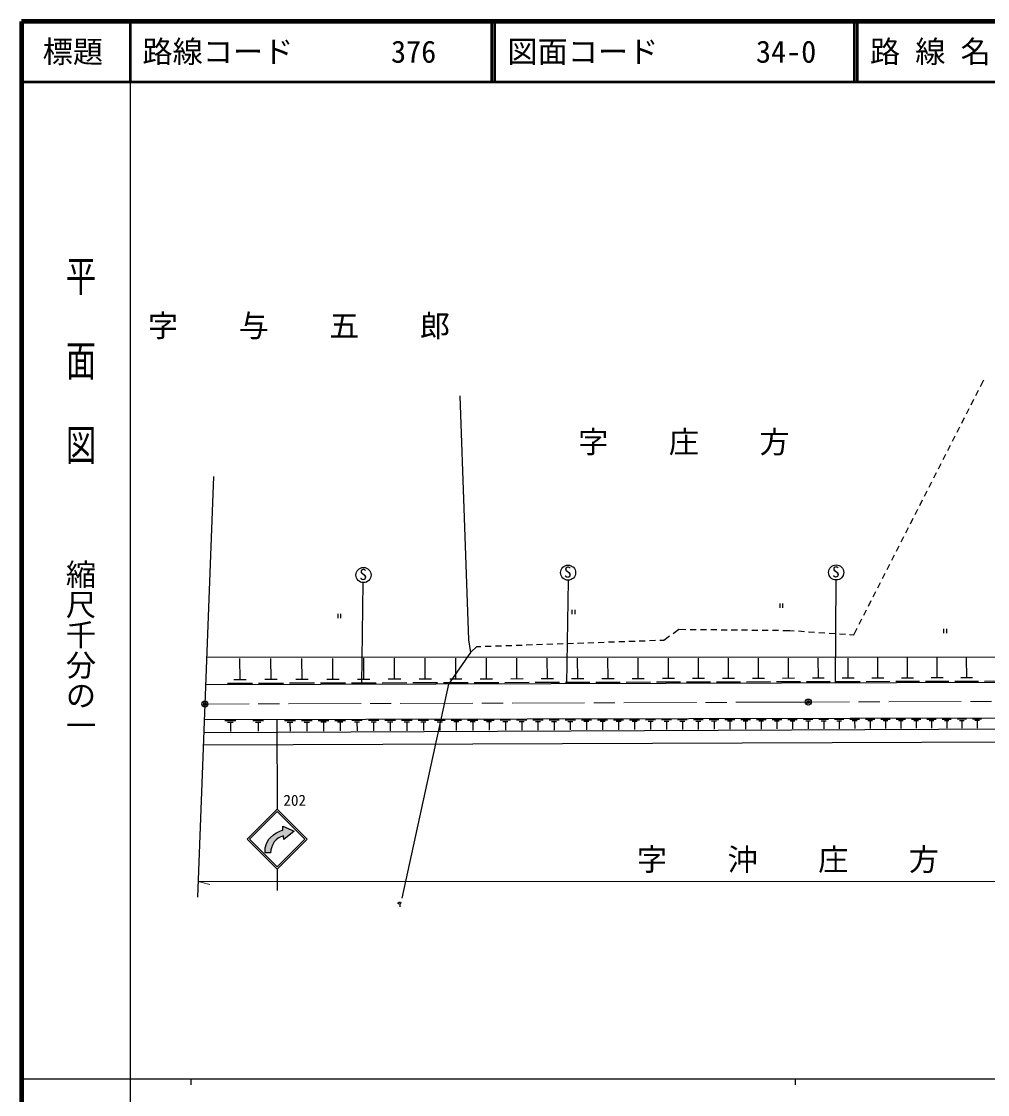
# Model space of a CAD drawing. Units: millimetres, scale not verified. Extents: x 40000 to 680000, y 20000 to 380000.
# Drawn here: x 40000 to 199833, y 202409 to 380000 of the extents above; entities that cross this region are included whole.
import ezdxf
from ezdxf.enums import TextEntityAlignment as Align

# ---------------------------------------------------------------- set-up
doc = ezdxf.new("R2010")
doc.units = ezdxf.units.MM
doc.header["$LTSCALE"] = 1000
doc.header["$PDMODE"] = 32
doc.header["$PDSIZE"] = 500
doc.linetypes.add('CHAIN', pattern=[18.5, 12, -1.5, 3.5, -1.5])
for name, color, linetype, lineweight in [('M-BGD', 7, 'Continuous', 25), ('M-BMK', 2, 'CHAIN', 13), ('M-BMK-SRVR', 3, 'Continuous', 25), ('M-STR-HTXT', 7, 'Continuous', 13), ('M-STR-STRC', 7, 'Continuous', 25), ('M-TTL', 2, 'Continuous', 140), ('M-TTL-BAND', 7, 'Continuous', 25), ('M-TTL-LINE', 7, 'Continuous', 50)]:
    doc.layers.add(name, color=color, linetype=linetype, lineweight=lineweight)
for name, color, linetype in [('M-BMK-HTXT', 7, 'Continuous'), ('M-OTRS', 6, 'Continuous'), ('M-TTL-TXT', 7, 'Continuous')]:
    doc.layers.add(name, color=color, linetype=linetype)
doc.styles.add('@ＭＳ ゴシック', font='')
doc.styles.add('ＭＳ ゴシック', font='')
doc.styles.get('@ＭＳ ゴシック').set_extended_font_data('@MS Gothic')
doc.styles.get('ＭＳ ゴシック').set_extended_font_data('MS Gothic')

msp = doc.modelspace()

# ---------------------------------------------------------------- hatches: boundary and pattern name
at = {"layer": 'M-STR-STRC'}
msp.add_hatch(color=256, dxfattribs=at).paths.add_polyline_path([(83351, 245226), (83396, 244637), (85103, 245982), (83230, 246828), (83260, 246148), (83109, 246148), (82656, 245966), (82097, 245679), (81674, 245377), (81130, 244909), (80903, 244667), (80540, 243942), (80299, 243232), (80299, 242385), (81190, 242385), (81266, 242899), (81341, 243262), (81522, 243670), (81628, 243896), (81825, 244214), (82142, 244546), (82459, 244833), (82792, 245030)])
msp.add_hatch(color=256, dxfattribs=at).paths.add_polyline_path([(83351, 245226), (83396, 244637), (85103, 245982), (83230, 246828), (83260, 246148), (83109, 246148), (82656, 245966), (82097, 245679), (81674, 245377), (81130, 244909), (80903, 244667), (80540, 243942), (80299, 243232), (80299, 242385), (81190, 242385), (81266, 242899), (81341, 243262), (81522, 243670), (81628, 243896), (81825, 244214), (82142, 244546), (82459, 244833), (82792, 245030)])

# ---------------------------------------------------------------- linework, layer by layer
at = {"layer": 'M-BGD'}
for p, q in [((198680, 319603), (199238, 320697)), ((197908, 318089), (198362, 318980)), ((197136, 316574), (197590, 317465)), ((195591, 313545), (196046, 314436)), ((196364, 315060), (196818, 315951)), ((194819, 312031), (195273, 312922)), ((194047, 310517), (194501, 311407)), ((193275, 309002), (193729, 309893)), ((192502, 307488), (192957, 308378)), ((191730, 305973), (192184, 306864)), ((190186, 302944), (190640, 303835)), ((190958, 304459), (191412, 305350)), ((189413, 301430), (189868, 302321)), ((188641, 299915), (189095, 300806)), ((187869, 298401), (188323, 299292)), ((187097, 296886), (187551, 297777)), ((186324, 295372), (186779, 296263)), ((184780, 292343), (185234, 293234)), ((185552, 293857), (186006, 294748)), ((184008, 290828), (184462, 291719)), ((183235, 289314), (183690, 290205)), ((182463, 287799), (182917, 288690)), ((96504, 287077), (96251, 270299)), ((130455, 287500), (130199, 270394)), ((174736, 287585), (174650, 270519)), ((181691, 286285), (182145, 287176)), ((180146, 283256), (180601, 284147)), ((180919, 284771), (181373, 285661)), ((131081, 282629), (131081, 281929)), ((131606, 281929), (131606, 282629)), ((165462, 283666), (165462, 282966)), ((165987, 282966), (165987, 283666)), ((179374, 281742), (179828, 282632)), ((92327, 281953), (92327, 281253)), ((92852, 281253), (92852, 281953)), ((178602, 280227), (179056, 281118)), ((147802, 278723), (148761, 279408)), ((148761, 279408), (149942, 279396)), ((150642, 279389), (151642, 279379)), ((152342, 279371), (153342, 279361)), ((154042, 279354), (155042, 279344)), ((155742, 279337), (156742, 279326)), ((157441, 279319), (158441, 279309)), ((159141, 279302), (160141, 279292)), ((160841, 279285), (161841, 279274)), ((162541, 279267), (163541, 279257)), ((164241, 279250), (165241, 279240)), ((165941, 279232), (167122, 279220)), ((167122, 279220), (167834, 279173)), ((168532, 279126), (169530, 279059)), ((170229, 279012), (171226, 278945)), ((171925, 278898), (172923, 278831)), ((177726, 278509), (178284, 279604)), ((192565, 279490), (192565, 278790)), ((193090, 278790), (193090, 279490)), ((128620, 277008), (129619, 277043)), ((130319, 277068), (131318, 277103)), ((132018, 277128), (133017, 277163)), ((133717, 277187), (134716, 277223)), ((135415, 277247), (136415, 277283)), ((137114, 277307), (138114, 277343)), ((138813, 277367), (139813, 277403)), ((140512, 277427), (141512, 277463)), ((142211, 277487), (143211, 277523)), ((143910, 277547), (144910, 277583)), ((145609, 277607), (146273, 277631)), ((146273, 277631), (147232, 278316)), ((173621, 278785), (174619, 278718)), ((175317, 278671), (176315, 278604)), ((177013, 278557), (177726, 278509)), ((114284, 275562), (115363, 276540)), ((115363, 276540), (116028, 276563)), ((116727, 276588), (117726, 276623)), ((118426, 276648), (119425, 276683)), ((120125, 276708), (121124, 276743)), ((121824, 276768), (122823, 276803)), ((123523, 276828), (124522, 276863)), ((125222, 276888), (126221, 276923)), ((126921, 276948), (127920, 276983)), ((70637, 274784), (294399, 274931)), ((302474, 270878), (70463, 270226)), ((70243, 264487), (312691, 265015)), ((312695, 263391), (70158, 262270)), ((102888, 264358), (104623, 264362)), ((103322, 264099), (104190, 264101)), ((103756, 264100), (103759, 262625)), ((105626, 264364), (107354, 264368)), ((106059, 264106), (106923, 264108)), ((106491, 264107), (106494, 262638)), ((108357, 264370), (110079, 264374)), ((108788, 264113), (109649, 264115)), ((109219, 264114), (109222, 262651)), ((111082, 264376), (112797, 264380)), ((111511, 264120), (112369, 264122)), ((111940, 264121), (111943, 262663)), ((303371, 261117), (70081, 260244)), ((102346, 234160), (102515, 234245)), ((102346, 233991), (102346, 234160)), ((102600, 233906), (102346, 233991)), ((102515, 234245), (102685, 234245)), ((102769, 234075), (102600, 233906)), ((102600, 233906), (102600, 233483)), ((102685, 234245), (102769, 234075))]:
    msp.add_line(p, q, dxfattribs=at)
msp.add_lwpolyline([(112506, 318065), (113945, 277679), (114284, 275562), (110643, 270313), (102936, 234923)], dxfattribs=at)
for centre in [(96592, 288383), (130439, 288778), (174792, 288818)]:
    msp.add_circle(centre, 1250, dxfattribs=at)
at = {"layer": 'M-BMK'}
for p, q in [((170179, 267360), (70340, 267031)), ((269488, 267640), (170179, 267360))]:
    msp.add_line(p, q, dxfattribs=at)
at = {"layer": 'M-BMK-SRVR'}
for p, q in [((71781, 304687), (70340, 267031)), ((70340, 267031), (69118, 235083))]:
    msp.add_line(p, q, dxfattribs=at)
for centre in [(70340, 267031), (170179, 267360)]:
    msp.add_circle(centre, 500, dxfattribs=at)
for p in [(70340, 267031), (170179, 267360)]:
    msp.add_point(p, dxfattribs=at)
at = {"layer": 'M-OTRS'}
msp.add_point((70340, 267031), dxfattribs=at)
at = {"layer": 'M-STR-HTXT'}
for q in [(311871, 237613), (71149, 237167)]:
    msp.add_line((69217, 237685), q, dxfattribs=at)
at = {"layer": 'M-STR-STRC'}
for p, q in [((76157, 271064), (76147, 274587)), ((81291, 271077), (81281, 274591)), ((86414, 271089), (86404, 274594)), ((91526, 271102), (91517, 274597)), ((96628, 271115), (96618, 274601)), ((101718, 271127), (101708, 274604)), ((106797, 271140), (106788, 274608)), ((111866, 271153), (111856, 274611)), ((116923, 271165), (116914, 274614)), ((121970, 271178), (121960, 274618)), ((127006, 271190), (126996, 274621)), ((132031, 271203), (132021, 274624)), ((137045, 271215), (137036, 274627)), ((142049, 271228), (142039, 274631)), ((147041, 271240), (147032, 274634)), ((152023, 271253), (152014, 274637)), ((156994, 271265), (156985, 274641)), ((161955, 271277), (161946, 274644)), ((166905, 271290), (166895, 274647)), ((171844, 271302), (171835, 274650)), ((176773, 271314), (176763, 274654)), ((181691, 271326), (181682, 274657)), ((186598, 271339), (186589, 274660)), ((191495, 271351), (191486, 274663)), ((196382, 271363), (196372, 274666)), ((78231, 270448), (74086, 270436)), ((77193, 271067), (75120, 271061)), ((83360, 270462), (79226, 270451)), ((82325, 271079), (80257, 271074)), ((88478, 270477), (84354, 270465)), ((87445, 271092), (85383, 271086)), ((93584, 270491), (89472, 270479)), ((92555, 271105), (90498, 271099)), ((98680, 270505), (94579, 270494)), ((97653, 271118), (95602, 271112)), ((103765, 270520), (99675, 270508)), ((102741, 271130), (100695, 271125)), ((108839, 270534), (104759, 270522)), ((107817, 271143), (105778, 271137)), ((113902, 270548), (109833, 270537)), ((112883, 271156), (110849, 271150)), ((118954, 270562), (114896, 270551)), ((117938, 271168), (115909, 271162)), ((123995, 270577), (119948, 270565)), ((122982, 271181), (120958, 271175)), ((129026, 270591), (124990, 270579)), ((128015, 271193), (125997, 271188)), ((134045, 270605), (130020, 270593)), ((133037, 271206), (131025, 271200)), ((139054, 270619), (135040, 270608)), ((138049, 271218), (136042, 271213)), ((144052, 270633), (140049, 270622)), ((143049, 271231), (141048, 271225)), ((149039, 270647), (145047, 270636)), ((148039, 271243), (146043, 271237)), ((154016, 270661), (150034, 270650)), ((153019, 271255), (151028, 271250)), ((158982, 270675), (155011, 270664)), ((157987, 271268), (156002, 271262)), ((163937, 270689), (159976, 270678)), ((162945, 271280), (160965, 271275)), ((168882, 270703), (164932, 270692)), ((167892, 271292), (165917, 271287)), ((173815, 270717), (169876, 270706)), ((172829, 271305), (170859, 271299)), ((178739, 270730), (174810, 270719)), ((177755, 271317), (175791, 271311)), ((183652, 270744), (179734, 270733)), ((182670, 271329), (180711, 271324)), ((188554, 270758), (184646, 270747)), ((187575, 271341), (185622, 271336)), ((193445, 270772), (189549, 270761)), ((192470, 271354), (190521, 271348)), ((198327, 270786), (194440, 270775)), ((197353, 271366), (195410, 271360)), ((203197, 270799), (199321, 270788)), ((73669, 264295), (75451, 264298)), ((74115, 264028), (75006, 264030)), ((74560, 264029), (74564, 262515)), ((78268, 264305), (80050, 264308)), ((78714, 264038), (79605, 264040)), ((79159, 264039), (79163, 262525)), ((82249, 264513), (82308, 249654)), ((83534, 264316), (85316, 264320)), ((83980, 264050), (84871, 264052)), ((84425, 264051), (84429, 262536)), ((86319, 264322), (88094, 264326)), ((86763, 264057), (87651, 264059)), ((87207, 264058), (87210, 262549)), ((89098, 264328), (90866, 264332)), ((89540, 264064), (90424, 264066)), ((89982, 264065), (89986, 262562)), ((91869, 264334), (93631, 264338)), ((92310, 264071), (93191, 264073)), ((92751, 264072), (92754, 262575)), ((94634, 264340), (96389, 264344)), ((95073, 264078), (95951, 264080)), ((95512, 264079), (95515, 262587)), ((97392, 264346), (99140, 264350)), ((97830, 264085), (98704, 264087)), ((98267, 264086), (98270, 262600)), ((100144, 264352), (101885, 264356)), ((100580, 264092), (101450, 264094)), ((101015, 264093), (101018, 262613)), ((113800, 264382), (115508, 264386)), ((114228, 264127), (115082, 264129)), ((114655, 264128), (114658, 262676)), ((116511, 264388), (118213, 264392)), ((116937, 264134), (117788, 264135)), ((117362, 264135), (117366, 262688)), ((119216, 264394), (120911, 264397)), ((119640, 264140), (120487, 264142)), ((120064, 264141), (120067, 262701)), ((121914, 264400), (123602, 264403)), ((122336, 264147), (123181, 264149)), ((122759, 264148), (122762, 262713)), ((124605, 264405), (126287, 264409)), ((125026, 264154), (125867, 264156)), ((125447, 264155), (125450, 262726)), ((127290, 264411), (128965, 264415)), ((127709, 264161), (128547, 264163)), ((128128, 264162), (128131, 262738)), ((129968, 264417), (131637, 264421)), ((130386, 264168), (131220, 264170)), ((130803, 264169), (130806, 262751)), ((132640, 264423), (134302, 264427)), ((133056, 264175), (133887, 264176)), ((133472, 264175), (133475, 262763)), ((135305, 264429), (136961, 264432)), ((135720, 264181), (136547, 264183)), ((136134, 264182), (136137, 262775)), ((137964, 264435), (139613, 264438)), ((138377, 264188), (139201, 264190)), ((138789, 264189), (138792, 262787)), ((140616, 264440), (142259, 264444)), ((141027, 264195), (141849, 264197)), ((141438, 264196), (141441, 262800)), ((143262, 264446), (144898, 264450)), ((143671, 264202), (144489, 264203)), ((144080, 264202), (144083, 262812)), ((145901, 264452), (147531, 264455)), ((146309, 264208), (147124, 264210)), ((146716, 264209), (146719, 262824)), ((148534, 264458), (150157, 264461)), ((148940, 264215), (149752, 264217)), ((149346, 264216), (149349, 262836)), ((151160, 264463), (152777, 264467)), ((151565, 264222), (152373, 264223)), ((151969, 264223), (151972, 262848)), ((153780, 264469), (155390, 264473)), ((154183, 264228), (154988, 264230)), ((154586, 264229), (154589, 262860)), ((156394, 264475), (157998, 264478)), ((156795, 264235), (157597, 264237)), ((157196, 264236), (157199, 262873)), ((159001, 264480), (160598, 264484)), ((159401, 264242), (160199, 264243)), ((159800, 264242), (159803, 262885)), ((161601, 264486), (163193, 264490)), ((162000, 264248), (162795, 264250)), ((162398, 264249), (162401, 262897)), ((164196, 264492), (165781, 264495)), ((164593, 264255), (165385, 264257)), ((164989, 264256), (164992, 262909)), ((166784, 264497), (168362, 264501)), ((167179, 264261), (167968, 264263)), ((167574, 264262), (167577, 262920)), ((169366, 264503), (170938, 264506)), ((169759, 264268), (170545, 264270)), ((170152, 264269), (170155, 262932)), ((171941, 264509), (173507, 264512)), ((172333, 264275), (173116, 264276)), ((172724, 264275), (172727, 262944)), ((174510, 264514), (176070, 264518)), ((174900, 264281), (175680, 264283)), ((175290, 264282), (175293, 262956)), ((177073, 264520), (178626, 264523)), ((177462, 264288), (178238, 264289)), ((177850, 264288), (177853, 262968)), ((179629, 264525), (181177, 264529)), ((180017, 264294), (180790, 264296)), ((180403, 264295), (180406, 262980)), ((182180, 264531), (183721, 264534)), ((182565, 264301), (183336, 264302)), ((182951, 264301), (182953, 262992)), ((184724, 264536), (186258, 264540)), ((185108, 264307), (185875, 264309)), ((185492, 264308), (185494, 263003)), ((187262, 264542), (188790, 264545)), ((187644, 264313), (188408, 264315)), ((188026, 264314), (188029, 263015)), ((189793, 264547), (191316, 264551)), ((190174, 264320), (190935, 264322)), ((190555, 264321), (190558, 263027)), ((192319, 264553), (193835, 264556)), ((192698, 264326), (193456, 264328)), ((193077, 264327), (193080, 263038)), ((194838, 264558), (196348, 264562)), ((195216, 264333), (195971, 264334)), ((195593, 264334), (195596, 263050)), ((197351, 264564), (198855, 264567)), ((197727, 264339), (198479, 264341)), ((198103, 264340), (198106, 263062)), ((77344, 244690), (82308, 249654)), ((77726, 244690), (82308, 249273)), ((82308, 249654), (87272, 244690)), ((82308, 249273), (86890, 244690)), ((82308, 239727), (77344, 244690)), ((82308, 240108), (77726, 244690)), ((87272, 244690), (82308, 239727)), ((86890, 244690), (82308, 240108)), ((82308, 239727), (82308, 236172))]:
    msp.add_line(p, q, dxfattribs=at)
msp.add_lwpolyline([(80299, 242385), (80299, 243232), (80540, 243942), (80903, 244667), (81130, 244909), (81674, 245377), (82097, 245679), (82656, 245966), (83109, 246148), (83260, 246148), (83230, 246828), (85103, 245982), (83396, 244637), (83351, 245226), (82792, 245030), (82459, 244833), (82142, 244546), (81825, 244214), (81628, 243896), (81522, 243670), (81341, 243262), (81266, 242899), (81190, 242385)], close=True, dxfattribs=at)
at = {"layer": 'M-TTL'}
for p, q in [((40000, 380000), (40000, 20000)), ((680000, 380000), (40000, 380000))]:
    msp.add_line(p, q, dxfattribs=at)
at = {"layer": 'M-TTL-BAND'}
for p, q in [((58000, 370000), (58000, 20000)), ((40000, 205000), (579000, 205000)), ((68000, 205000), (68000, 204000)), ((168000, 205000), (168000, 204000))]:
    msp.add_line(p, q, dxfattribs=at)
at = {"layer": 'M-TTL-LINE'}
for p, q in [((58000, 380000), (58000, 370000)), ((117750, 380000), (117750, 370000)), ((118250, 380000), (118250, 370000)), ((177750, 380000), (177750, 370000)), ((178250, 380000), (178250, 370000)), ((40000, 370000), (680000, 370000))]:
    msp.add_line(p, q, dxfattribs=at)

# ---------------------------------------------------------------- texts
at = {"layer": 'M-BGD', "style": 'ＭＳ ゴシック'}
for p in [(129761, 287405), (174113, 287444), (95914, 287010)]:
    msp.add_text('S', height=1833, dxfattribs=at).set_placement(p, align=Align.BOTTOM_LEFT)
at = {"layer": 'M-BMK-HTXT', "style": 'ＭＳ ゴシック'}
for s, p in [('字\u3000\u3000与\u3000\u3000五\u3000\u3000郎', (60917, 326704)), ('字\u3000\u3000庄\u3000\u3000方', (132097, 307484)), ('字\u3000\u3000沖\u3000\u3000庄\u3000\u3000方', (141811, 238371))]:
    msp.add_text(s, height=3666, dxfattribs=at).set_placement(p, align=Align.BOTTOM_LEFT)
at = {"layer": 'M-STR-STRC', "style": 'ＭＳ ゴシック'}
msp.add_text('202', height=1833, dxfattribs=at).set_placement((83337, 249640), align=Align.BOTTOM_LEFT)
at = {"layer": 'M-TTL-BAND', "style": '@ＭＳ ゴシック', "width": 1.4}
msp.add_text('平  面  図', height=3666, rotation=270, dxfattribs=at).set_placement((49777, 306475), align=Align.MIDDLE_RIGHT)
at = {"layer": 'M-TTL-BAND', "style": '@ＭＳ ゴシック'}
msp.add_text('縮尺千分の一', height=3666, rotation=270, dxfattribs=at).set_placement((49777, 261030), align=Align.MIDDLE_RIGHT)
at = {"layer": 'M-TTL-TXT', "style": 'ＭＳ ゴシック'}
msp.add_text('標題', height=3666, dxfattribs=at).set_placement((48500, 375000), align=Align.MIDDLE_CENTER)
for s, p in [('路線コード', (60000, 375000)), ('376', (101142, 375000)), ('図面コード', (120380, 375000)), ('34-0', (161521, 375000)), ('路 線 名', (180380, 375000))]:
    msp.add_text(s, height=3666, dxfattribs=at).set_placement(p, align=Align.MIDDLE_LEFT)

doc.saveas('drawing.dxf')
